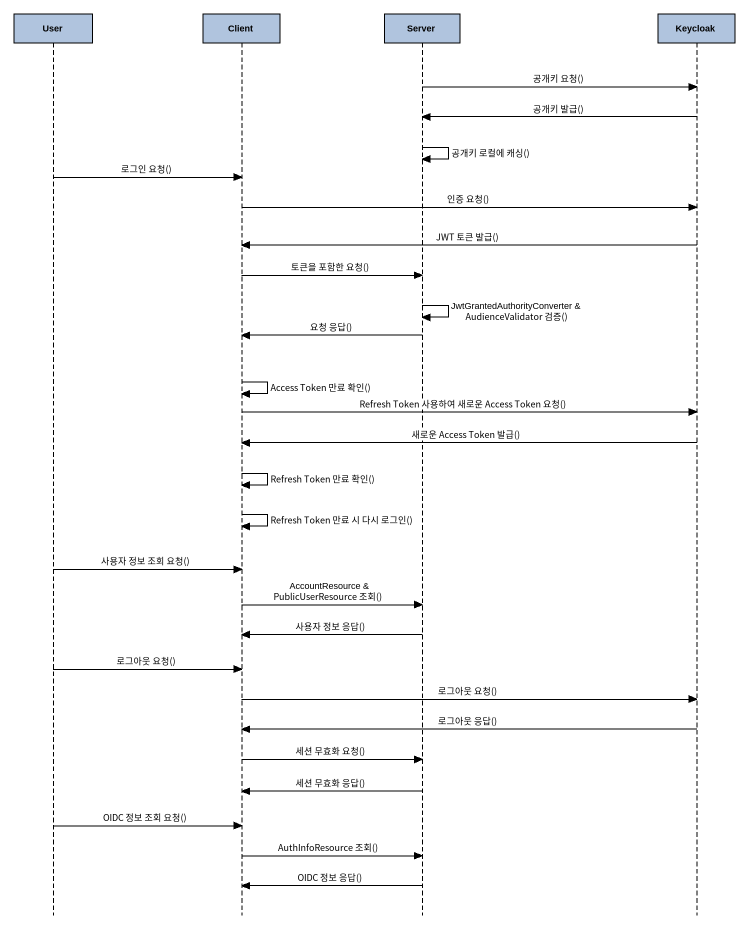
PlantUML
@startuml
hide footbox
participant User #B0C4DE
participant Client #B0C4DE
participant Server #B0C4DE
participant Keycloak #B0C4DE

Server -> Keycloak : 공개키 요청()
Keycloak -> Server : 공개키 발급()
Server -> Server : 공개키 로컬에 캐싱()
User -> Client : 로그인 요청()
Client -> Keycloak : 인증 요청()
Keycloak -> Client : JWT 토큰 발급()
Client -> Server : 토큰을 포함한 요청()
Server -> Server : JwtGrantedAuthorityConverter & AudienceValidator 검증()
Server -> Client : 요청 응답()
Client -> Client : Access Token 만료 확인()
Client -> Keycloak : Refresh Token 사용하여 새로운 Access Token 요청()
Keycloak -> Client : 새로운 Access Token 발급()
Client -> Client : Refresh Token 만료 확인()
Client -> Client : Refresh Token 만료 시 다시 로그인()
User -> Client : 사용자 정보 조회 요청()
Client -> Server : AccountResource & PublicUserResource 조회()
Server -> Client : 사용자 정보 응답()
User -> Client : 로그아웃 요청()
Client -> Keycloak : 로그아웃 요청()
Keycloak -> Client : 로그아웃 응답()
Client -> Server : 세션 무효화 요청()
Server -> Client : 세션 무효화 응답()
User -> Client : OIDC 정보 조회 요청()
Client -> Server : AuthInfoResource 조회()
Server -> Client : OIDC 정보 응답()
@enduml
